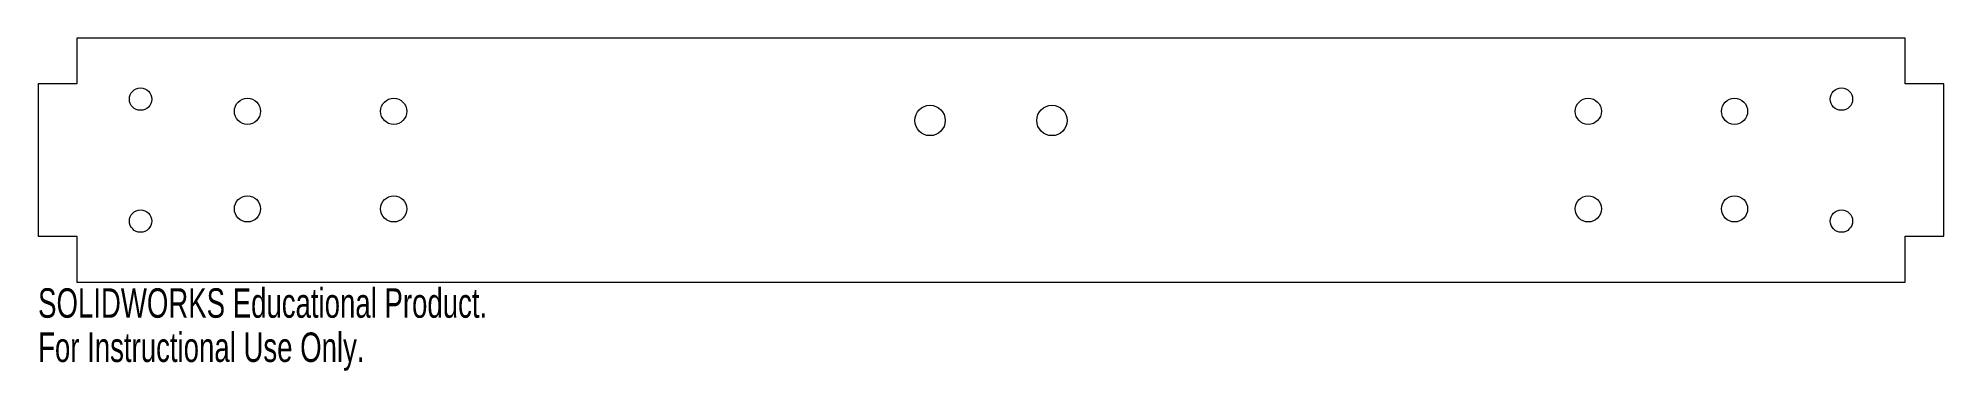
# Model space of a CAD drawing. Header units: millimetres. Extents: x -156 to 156, y -35 to 20.
import ezdxf

# ---------------------------------------------------------------- set-up
doc = ezdxf.new("R2010")
doc.units = ezdxf.units.MM
doc.styles.add('SLDTEXTSTYLE0', font='TXT', dxfattribs={"width": 0.7})

msp = doc.modelspace()

# ---------------------------------------------------------------- linework, layer by layer
at = {"color": 7, "linetype": 'Continuous', "lineweight": 15}
for p, q in [((150, 20), (-150, 20)), ((-150, 20), (-150, 12.5)), ((150, 12.5), (150, 20)), ((-150, 12.5), (-156.35, 12.5)), ((-156.35, 12.5), (-156.35, -12.5)), ((156.35, 12.5), (150, 12.5)), ((156.35, -12.5), (156.35, 12.5)), ((-156.35, -12.5), (-150, -12.5)), ((-150, -12.5), (-150, -20)), ((150, -20), (150, -12.5)), ((150, -12.5), (156.35, -12.5)), ((-150, -20), (150, -20))]:
    msp.add_line(p, q, dxfattribs=at)
for centre, radius in [((-139.54, 10), 1.83), ((-122, 8), 2.15), ((-98, 8), 2.15), ((98, 8), 2.15), ((122, 8), 2.15), ((139.54, 10), 1.83), ((-10, 6.5), 2.49), ((10, 6.5), 2.49), ((-122, -8), 2.15), ((-98, -8), 2.15), ((98, -8), 2.15), ((122, -8), 2.15), ((-139.54, -10), 1.83), ((139.54, -10), 1.83)]:
    msp.add_circle(centre, radius, dxfattribs=at)

# ---------------------------------------------------------------- texts
at = {"color": 7, "linetype": 'Continuous', "char_height": 4.8336, "attachment_point": 1, "style": 'SLDTEXTSTYLE0'}
for s, insert in [('SOLIDWORKS Educational Product.', (-156.35, -21.02)), ('For Instructional Use Only.', (-156.35, -28.27))]:
    msp.add_mtext(s, dxfattribs=dict(at, insert=insert))

doc.saveas('drawing.dxf')
